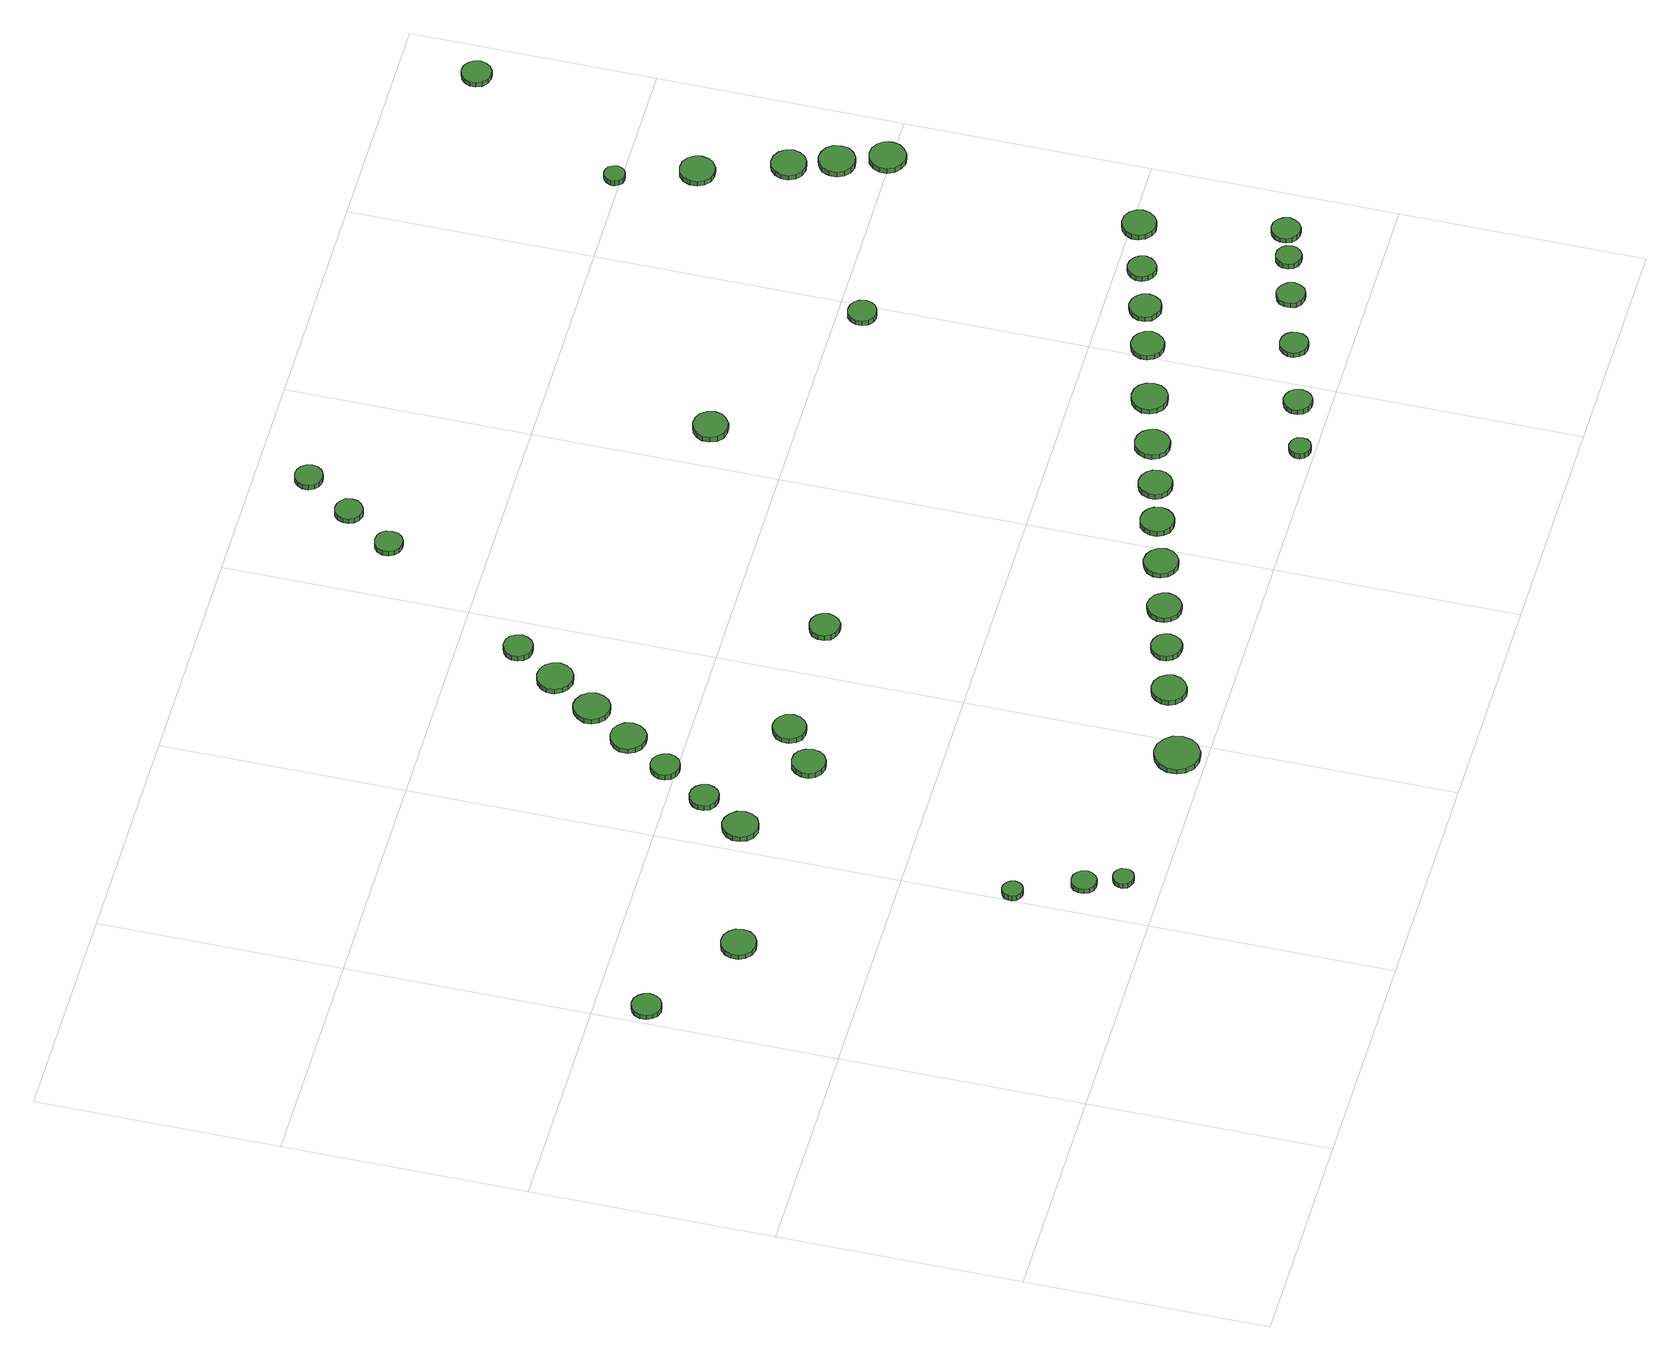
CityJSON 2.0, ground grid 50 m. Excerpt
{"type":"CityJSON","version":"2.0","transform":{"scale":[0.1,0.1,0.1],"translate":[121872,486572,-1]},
"CityObjects":{
"tree1":{"type":"SolitaryVegetationObject","attributes":{"function":"something"},"geometry":[{"type":"MultiSurface","lod":"1","boundaries":[[[0,1,2,3,4,5,6,7,8,9,10,11,12,13,14]],[[15,16,17,18,19,20,21,22,23,24,25,26,27,28,29]],[[0,29,28,1]],[[1,28,27,2]],[[2,27,26,3]],[[3,26,25,4]],[[4,25,24,5]],[[5,24,23,6]],[[6,23,22,7]],[[7,22,21,8]],[[8,21,20,9]],[[9,20,19,10]],[[10,19,18,11]],[[11,18,17,12]],[[12,17,16,13]],[[13,16,15,14]],[[14,15,29,0]]]}]},
"tree2":{"type":"SolitaryVegetationObject","attributes":{"function":"something"},"geometry":[{"type":"MultiSurface","lod":"1","boundaries":[[[30,31,32,33,34,35,36,37,38,39,40,41,42,43,44]],[[45,46,47,48,49,50,51,52,53,54,55,56,57,58,59]],[[30,59,58,31]],[[31,58,57,32]],[[32,57,56,33]],[[33,56,55,34]],[[34,55,54,35]],[[35,54,53,36]],[[36,53,52,37]],[[37,52,51,38]],[[38,51,50,39]],[[39,50,49,40]],[[40,49,48,41]],[[41,48,47,42]],[[42,47,46,43]],[[43,46,45,44]],[[44,45,59,30]]]}]},
"tree3":{"type":"SolitaryVegetationObject","attributes":{"function":"something"},"geometry":[{"type":"MultiSurface","lod":"1","boundaries":[[[60,61,62,63,64,65,66,67,68,69,70,71,72,73,74]],[[75,76,77,78,79,80,81,82,83,84,85,86,87,88,89]],[[60,89,88,61]],[[61,88,87,62]],[[62,87,86,63]],[[63,86,85,64]],[[64,85,84,65]],[[65,84,83,66]],[[66,83,82,67]],[[67,82,81,68]],[[68,81,80,69]],[[69,80,79,70]],[[70,79,78,71]],[[71,78,77,72]],[[72,77,76,73]],[[73,76,75,74]],[[74,75,89,60]]]}]},
"tree4":{"type":"SolitaryVegetationObject","attributes":{"function":"something"},"geometry":[{"type":"MultiSurface","lod":"1","boundaries":[[[90,91,92,93,94,95,96,97,98,99,100,101,102,103,104]],[[105,106,107,108,109,110,111,112,113,114,115,116,117,118,119]],[[90,119,118,91]],[[91,118,117,92]],[[92,117,116,93]],[[93,116,115,94]],[[94,115,114,95]],[[95,114,113,96]],[[96,113,112,97]],[[97,112,111,98]],[[98,111,110,99]],[[99,110,109,100]],[[100,109,108,101]],[[101,108,107,102]],[[102,107,106,103]],[[103,106,105,104]],[[104,105,119,90]]]}]},
"tree5":{"type":"SolitaryVegetationObject","attributes":{"function":"something"},"geometry":[{"type":"MultiSurface","lod":"1","boundaries":[[[120,121,122,123,124,125,126,127,128,129,130,131,132,133,134]],[[135,136,137,138,139,140,141,142,143,144,145,146,147,148,149]],[[120,149,148,121]],[[121,148,147,122]],[[122,147,146,123]],[[123,146,145,124]],[[124,145,144,125]],[[125,144,143,126]],[[126,143,142,127]],[[127,142,141,128]],[[128,141,140,129]],[[129,140,139,130]],[[130,139,138,131]],[[131,138,137,132]],[[132,137,136,133]],[[133,136,135,134]],[[134,135,149,120]]]}]},
"tree6":{"type":"SolitaryVegetationObject","attributes":{"function":"something"},"geometry":[{"type":"MultiSurface","lod":"1","boundaries":[[[150,151,152,153,154,155,156,157,158,159,160,161,162,163,164]],[[165,166,167,168,169,170,171,172,173,174,175,176,177,178,179]],[[150,179,178,151]],[[151,178,177,152]],[[152,177,176,153]],[[153,176,175,154]],[[154,175,174,155]],[[155,174,173,156]],[[156,173,172,157]],[[157,172,171,158]],[[158,171,170,159]],[[159,170,169,160]],[[160,169,168,161]],[[161,168,167,162]],[[162,167,166,163]],[[163,166,165,164]],[[164,165,179,150]]]}]},
"tree7":{"type":"SolitaryVegetationObject","attributes":{"function":"something"},"geometry":[{"type":"MultiSurface","lod":"1","boundaries":[[[180,181,182,183,184,185,186,187,188,189,190,191,192,193,194]],[[195,196,197,198,199,200,201,202,203,204,205,206,207,208,209]],[[180,209,208,181]],[[181,208,207,182]],[[182,207,206,183]],[[183,206,205,184]],[[184,205,204,185]],[[185,204,203,186]],[[186,203,202,187]],[[187,202,201,188]],[[188,201,200,189]],[[189,200,199,190]],[[190,199,198,191]],[[191,198,197,192]],[[192,197,196,193]],[[193,196,195,194]],[[194,195,209,180]]]}]},
"tree8":{"type":"SolitaryVegetationObject","attributes":{"function":"something"},"geometry":[{"type":"MultiSurface","lod":"1","boundaries":[[[210,211,212,213,214,215,216,217,218,219,220,221,222,223,224]],[[225,226,227,228,229,230,231,232,233,234,235,236,237,238,239]],[[210,239,238,211]],[[211,238,237,212]],[[212,237,236,213]],[[213,236,235,214]],[[214,235,234,215]],[[215,234,233,216]],[[216,233,232,217]],[[217,232,231,218]],[[218,231,230,219]],[[219,230,229,220]],[[220,229,228,221]],[[221,228,227,222]],[[222,227,226,223]],[[223,226,225,224]],[[224,225,239,210]]]}]},
"tree9":{"type":"SolitaryVegetationObject","attributes":{"function":"something"},"geometry":[{"type":"MultiSurface","lod":"1","boundaries":[[[240,241,242,243,244,245,246,247,248,249,250,251,252,253,254]],[[255,256,257,258,259,260,261,262,263,264,265,266,267,268,269]],[[240,269,268,241]],[[241,268,267,242]],[[242,267,266,243]],[[243,266,265,244]],[[244,265,264,245]],[[245,264,263,246]],[[246,263,262,247]],[[247,262,261,248]],[[248,261,260,249]],[[249,260,259,250]],[[250,259,258,251]],[[251,258,257,252]],[[252,257,256,253]],[[253,256,255,254]],[[254,255,269,240]]]}]},
"tree10":{"type":"SolitaryVegetationObject","attributes":{"function":"something"},"geometry":[{"type":"MultiSurface","lod":"1","boundaries":[[[270,271,272,273,274,275,276,277,278,279,280,281,282,283,284]],[[285,286,287,288,289,290,291,292,293,294,295,296,297,298,299]],[[270,299,298,271]],[[271,298,297,272]],[[272,297,296,273]],[[273,296,295,274]],[[274,295,294,275]],[[275,294,293,276]],[[276,293,292,277]],[[277,292,291,278]],[[278,291,290,279]],[[279,290,289,280]],[[280,289,288,281]],[[281,288,287,282]],[[282,287,286,283]],[[283,286,285,284]],[[284,285,299,270]]]}]},
"tree11":{"type":"SolitaryVegetationObject","attributes":{"function":"something"},"geometry":[{"type":"MultiSurface","lod":"1","boundaries":[[[300,301,302,303,304,305,306,307,308,309,310,311,312,313,314]],[[315,316,317,318,319,320,321,322,323,324,325,326,327,328,329]],[[300,329,328,301]],[[301,328,327,302]],[[302,327,326,303]],[[303,326,325,304]],[[304,325,324,305]],[[305,324,323,306]],[[306,323,322,307]],[[307,322,321,308]],[[308,321,320,309]],[[309,320,319,310]],[[310,319,318,311]],[[311,318,317,312]],[[312,317,316,313]],[[313,316,315,314]],[[314,315,329,300]]]}]},
"tree12":{"type":"SolitaryVegetationObject","attributes":{"function":"something"},"geometry":[{"type":"MultiSurface","lod":"1","boundaries":[[[330,331,332,333,334,335,336,337,338,339,340,341,342,343,344]],[[345,346,347,348,349,350,351,352,353,354,355,356,357,358,359]],[[330,359,358,331]],[[331,358,357,332]],[[332,357,356,333]],[[333,356,355,334]],[[334,355,354,335]],[[335,354,353,336]],[[336,353,352,337]],[[337,352,351,338]],[[338,351,350,339]],[[339,350,349,340]],[[340,349,348,341]],[[341,348,347,342]],[[342,347,346,343]],[[343,346,345,344]],[[344,345,359,330]]]}]},
"tree13":{"type":"SolitaryVegetationObject","attributes":{"function":"something"},"geometry":[{"type":"MultiSurface","lod":"1","boundaries":[[[360,361,362,363,364,365,366,367,368,369,370,371,372,373,374]],[[375,376,377,378,379,380,381,382,383,384,385,386,387,388,389]],[[360,389,388,361]],[[361,388,387,362]],[[362,387,386,363]],[[363,386,385,364]],[[364,385,384,365]],[[365,384,383,366]],[[366,383,382,367]],[[367,382,381,368]],[[368,381,380,369]],[[369,380,379,370]],[[370,379,378,371]],[[371,378,377,372]],[[372,377,376,373]],[[373,376,375,374]],[[374,375,389,360]]]}]},
"tree14":{"type":"SolitaryVegetationObject","attributes":{"function":"something"},"geometry":[{"type":"MultiSurface","lod":"1","boundaries":[[[390,391,392,393,394,395,396,397,398,399,400,401,402,403,404]],[[405,406,407,408,409,410,411,412,413,414,415,416,417,418,419]],[[390,419,418,391]],[[391,418,417,392]],[[392,417,416,393]],[[393,416,415,394]],[[394,415,414,395]],[[395,414,413,396]],[[396,413,412,397]],[[397,412,411,398]],[[398,411,410,399]],[[399,410,409,400]],[[400,409,408,401]],[[401,408,407,402]],[[402,407,406,403]],[[403,406,405,404]],[[404,405,419,390]]]}]},
"tree15":{"type":"SolitaryVegetationObject","attributes":{"function":"something"},"geometry":[{"type":"MultiSurface","lod":"1","boundaries":[[[420,421,422,423,424,425,426,427,428,429,430,431,432,433,434]],[[435,436,437,438,439,440,441,442,443,444,445,446,447,448,449]],[[420,449,448,421]],[[421,448,447,422]],[[422,447,446,423]],[[423,446,445,424]],[[424,445,444,425]],[[425,444,443,426]],[[426,443,442,427]],[[427,442,441,428]],[[428,441,440,429]],[[429,440,439,430]],[[430,439,438,431]],[[431,438,437,432]],[[432,437,436,433]],[[433,436,435,434]],[[434,435,449,420]]]}]},
"tree16":{"type":"SolitaryVegetationObject","attributes":{"function":"something"},"geometry":[{"type":"MultiSurface","lod":"1","boundaries":[[[450,451,452,453,454,455,456,457,458,459,460,461,462,463,464]],[[465,466,467,468,469,470,471,472,473,474,475,476,477,478,479]],[[450,479,478,451]],[[451,478,477,452]],[[452,477,476,453]],[[453,476,475,454]],[[454,475,474,455]],[[455,474,473,456]],[[456,473,472,457]],[[457,472,471,458]],[[458,471,470,459]],[[459,470,469,460]],[[460,469,468,461]],[[461,468,467,462]],[[462,467,466,463]],[[463,466,465,464]],[[464,465,479,450]]]}]},
"tree17":{"type":"SolitaryVegetationObject","attributes":{"function":"something"},"geometry":[{"type":"MultiSurface","lod":"1","boundaries":[[[480,481,482,483,484,485,486,487,488,489,490,491,492,493,494]],[[495,496,497,498,499,500,501,502,503,504,505,506,507,508,509]],[[480,509,508,481]],[[481,508,507,482]],[[482,507,506,483]],[[483,506,505,484]],[[484,505,504,485]],[[485,504,503,486]],[[486,503,502,487]],[[487,502,501,488]],[[488,501,500,489]],[[489,500,499,490]],[[490,499,498,491]],[[491,498,497,492]],[[492,497,496,493]],[[493,496,495,494]],[[494,495,509,480]]]}]},
"tree18":{"type":"SolitaryVegetationObject","attributes":{"function":"something"},"geometry":[{"type":"MultiSurface","lod":"1","boundaries":[[[510,511,512,513,514,515,516,517,518,519,520,521,522,523,524]],[[525,526,527,528,529,530,531,532,533,534,535,536,537,538,539]],[[510,539,538,511]],[[511,538,537,512]],[[512,537,536,513]],[[513,536,535,514]],[[514,535,534,515]],[[515,534,533,516]],[[516,533,532,517]],[[517,532,531,518]],[[518,531,530,519]],[[519,530,529,520]],[[520,529,528,521]],[[521,528,527,522]],[[522,527,526,523]],[[523,526,525,524]],[[524,525,539,510]]]}]},
"tree19":{"type":"SolitaryVegetationObject","attributes":{"function":"something"},"geometry":[{"type":"MultiSurface","lod":"1","boundaries":[[[540,541,542,543,544,545,546,547,548,549,550,551,552,553,554]],[[555,556,557,558,559,560,561,562,563,564,565,566,567,568,569]],[[540,569,568,541]],[[541,568,567,542]],[[542,567,566,543]],[[543,566,565,544]],[[544,565,564,545]],[[545,564,563,546]],[[546,563,562,547]],[[547,562,561,548]],[[548,561,560,549]],[[549,560,559,550]],[[550,559,558,551]],[[551,558,557,552]],[[552,557,556,553]],[[553,556,555,554]],[[554,555,569,540]]]}]},
"tree20":{"type":"SolitaryVegetationObject","attributes":{"function":"something"},"geometry":[{"type":"MultiSurface","lod":"1","boundaries":[[[570,571,572,573,574,575,576,577,578,579,580,581,582,583,584]],[[585,586,587,588,589,590,591,592,593,594,595,596,597,598,599]],[[570,599,598,571]],[[571,598,597,572]],[[572,597,596,573]],[[573,596,595,574]],[[574,595,594,575]],[[575,594,593,576]],[[576,593,592,577]],[[577,592,591,578]],[[578,591,590,579]],[[579,590,589,580]],[[580,589,588,581]],[[581,588,587,582]],[[582,587,586,583]],[[583,586,585,584]],[[584,585,599,570]]]}]},
"tree21":{"type":"SolitaryVegetationObject","attributes":{"function":"something"},"geometry":[{"type":"MultiSurface","lod":"1","boundaries":[[[600,601,602,603,604,605,606,607,608,609,610,611,612,613,614]],[[615,616,617,618,619,620,621,622,623,624,625,626,627,628,629]],[[600,629,628,601]],[[601,628,627,602]],[[602,627,626,603]],[[603,626,625,604]],[[604,625,624,605]],[[605,624,623,606]],[[606,623,622,607]],[[607,622,621,608]],[[608,621,620,609]],[[609,620,619,610]],[[610,619,618,611]],[[611,618,617,612]],[[612,617,616,613]],[[613,616,615,614]],[[614,615,629,600]]]}]},
"tree22":{"type":"SolitaryVegetationObject","attributes":{"function":"something"},"geometry":[{"type":"MultiSurface","lod":"1","boundaries":[[[630,631,632,633,634,635,636,637,638,639,640,641,642,643,644]],[[645,646,647,648,649,650,651,652,653,654,655,656,657,658,659]],[[630,659,658,631]],[[631,658,657,632]],[[632,657,656,633]],[[633,656,655,634]],[[634,655,654,635]],[[635,654,653,636]],[[636,653,652,637]],[[637,652,651,638]],[[638,651,650,639]],[[639,650,649,640]],[[640,649,648,641]],[[641,648,647,642]],[[642,647,646,643]],[[643,646,645,644]],[[644,645,659,630]]]}]},
"tree23":{"type":"SolitaryVegetationObject","attributes":{"function":"something"},"geometry":[{"type":"MultiSurface","lod":"1","boundaries":[[[660,661,662,663,664,665,666,667,668,669,670,671,672,673,674]],[[675,676,677,678,679,680,681,682,683,684,685,686,687,688,689]],[[660,689,688,661]],[[661,688,687,662]],[[662,687,686,663]],[[663,686,685,664]],[[664,685,684,665]],[[665,684,683,666]],[[666,683,682,667]],[[667,682,681,668]],[[668,681,680,669]],[[669,680,679,670]],[[670,679,678,671]],[[671,678,677,672]],[[672,677,676,673]],[[673,676,675,674]],[[674,675,689,660]]]}]},
"tree24":{"type":"SolitaryVegetationObject","attributes":{"function":"something"},"geometry":[{"type":"MultiSurface","lod":"1","boundaries":[[[690,691,692,693,694,695,696,697,698,699,700,701,702,703,704]],[[705,706,707,708,709,710,711,712,713,714,715,716,717,718,719]],[[690,719,718,691]],[[691,718,717,692]],[[692,717,716,693]],[[693,716,715,694]],[[694,715,714,695]],[[695,714,713,696]],[[696,713,712,697]],[[697,712,711,698]],[[698,711,710,699]],[[699,710,709,700]],[[700,709,708,701]],[[701,708,707,702]],[[702,707,706,703]],[[703,706,705,704]],[[704,705,719,690]]]}]},
"tree25":{"type":"SolitaryVegetationObject","attributes":{"function":"something"},"geometry":[{"type":"MultiSurface","lod":"1","boundaries":[[[720,721,722,723,724,725,726,727,728,729,730,731,732,733,734]],[[735,736,737,738,739,740,741,742,743,744,745,746,747,748,749]],[[720,749,748,721]],[[721,748,747,722]],[[722,747,746,723]],[[723,746,745,724]],[[724,745,744,725]],[[725,744,743,726]],[[726,743,742,727]],[[727,742,741,728]],[[728,741,740,729]],[[729,740,739,730]],[[730,739,738,731]],[[731,738,737,732]],[[732,737,736,733]],[[733,736,735,734]],[[734,735,749,720]]]}]},
"tree26":{"type":"SolitaryVegetationObject","attributes":{"function":"something"},"geometry":[{"type":"MultiSurface","lod":"1","boundaries":[[[750,751,752,753,754,755,756,757,758,759,760,761,762,763,764]],[[765,766,767,768,769,770,771,772,773,774,775,776,777,778,779]],[[750,779,778,751]],[[751,778,777,752]],[[752,777,776,753]],[[753,776,775,754]],[[754,775,774,755]],[[755,774,773,756]],[[756,773,772,757]],[[757,772,771,758]],[[758,771,770,759]],[[759,770,769,760]],[[760,769,768,761]],[[761,768,767,762]],[[762,767,766,763]],[[763,766,765,764]],[[764,765,779,750]]]}]},
"tree27":{"type":"SolitaryVegetationObject","attributes":{"function":"something"},"geometry":[{"type":"MultiSurface","lod":"1","boundaries":[[[780,781,782,783,784,785,786,787,788,789,790,791,792,793,794]],[[795,796,797,798,799,800,801,802,803,804,805,806,807,808,809]],[[780,809,808,781]],[[781,808,807,782]],[[782,807,806,783]],[[783,806,805,784]],[[784,805,804,785]],[[785,804,803,786]],[[786,803,802,787]],[[787,802,801,788]],[[788,801,800,789]],[[789,800,799,790]],[[790,799,798,791]],[[791,798,797,792]],[[792,797,796,793]],[[793,796,795,794]],[[794,795,809,780]]]}]},
"tree28":{"type":"SolitaryVegetationObject","attributes":{"function":"something"},"geometry":[{"type":"MultiSurface","lod":"1","boundaries":[[[810,811,812,813,814,815,816,817,818,819,820,821,822,823,824]],[[825,826,827,828,829,830,831,832,833,834,835,836,837,838,839]],[[810,839,838,811]],[[811,838,837,812]],[[812,837,836,813]],[[813,836,835,814]],[[814,835,834,815]],[[815,834,833,816]],[[816,833,832,817]],[[817,832,831,818]],[[818,831,830,819]],[[819,830,829,820]],[[820,829,828,821]],[[821,828,827,822]],[[822,827,826,823]],[[823,826,825,824]],[[824,825,839,810]]]}]},
"tree29":{"type":"SolitaryVegetationObject","attributes":{"function":"something"},"geometry":[{"type":"MultiSurface","lod":"1","boundaries":[[[840,841,842,843,844,845,846,847,848,849,850,851,852,853,854]],[[855,856,857,858,859,860,861,862,863,864,865,866,867,868,869]],[[840,869,868,841]],[[841,868,867,842]],[[842,867,866,843]],[[843,866,865,844]],[[844,865,864,845]],[[845,864,863,846]],[[846,863,862,847]],[[847,862,861,848]],[[848,861,860,849]],[[849,860,859,850]],[[850,859,858,851]],[[851,858,857,852]],[[852,857,856,853]],[[853,856,855,854]],[[854,855,869,840]]]}]},
"tree30":{"type":"SolitaryVegetationObject","attributes":{"function":"something"},"geometry":[{"type":"MultiSurface","lod":"1","boundaries":[[[870,871,872,873,874,875,876,877,878,879,880,881,882,883,884]],[[885,886,887,888,889,890,891,892,893,894,895,896,897,898,899]],[[870,899,898,871]],[[871,898,897,872]],[[872,897,896,873]],[[873,896,895,874]],[[874,895,894,875]],[[875,894,893,876]],[[876,893,892,877]],[[877,892,891,878]],[[878,891,890,879]],[[879,890,889,880]],[[880,889,888,881]],[[881,888,887,882]],[[882,887,886,883]],[[883,886,885,884]],[[884,885,899,870]]]}]},
"tree31":{"type":"SolitaryVegetationObject","attributes":{"function":"something"},"geometry":[{"type":"MultiSurface","lod":"1","boundaries":[[[900,901,902,903,904,905,906,907,908,909,910,911,912,913,914]],[[915,916,917,918,919,920,921,922,923,924,925,926,927,928,929]],[[900,929,928,901]],[[901,928,927,902]],[[902,927,926,903]],[[903,926,925,904]],[[904,925,924,905]],[[905,924,923,906]],[[906,923,922,907]],[[907,922,921,908]],[[908,921,920,909]],[[909,920,919,910]],[[910,919,918,911]],[[911,918,917,912]],[[912,917,916,913]],[[913,916,915,914]],[[914,915,929,900]]]}]},
"tree32":{"type":"SolitaryVegetationObject","attributes":{"function":"something"},"geometry":[{"type":"MultiSurface","lod":"1","boundaries":[[[930,931,932,933,934,935,936,937,938,939,940,941,942,943,944]],[[945,946,947,948,949,950,951,952,953,954,955,956,957,958,959]],[[930,959,958,931]],[[931,958,957,932]],[[932,957,956,933]],[[933,956,955,934]],[[934,955,954,935]],[[935,954,953,936]],[[936,953,952,937]],[[937,952,951,938]],[[938,951,950,939]],[[939,950,949,940]],[[940,949,948,941]],[[941,948,947,942]],[[942,947,946,943]],[[943,946,945,944]],[[944,945,959,930]]]}]},
"tree33":{"type":"SolitaryVegetationObject","attributes":{"function":"something"},"geometry":[{"type":"MultiSurface","lod":"1","boundaries":[[[960,961,962,963,964,965,966,967,968,969,970,971,972,973,974]],[[975,976,977,978,979,980,981,982,983,984,985,986,987,988,989]],[[960,989,988,961]],[[961,988,987,962]],[[962,987,986,963]],[[963,986,985,964]],[[964,985,984,965]],[[965,984,983,966]],[[966,983,982,967]],[[967,982,981,968]],[[968,981,980,969]],[[969,980,979,970]],[[970,979,978,971]],[[971,978,977,972]],[[972,977,976,973]],[[973,976,975,974]],[[974,975,989,960]]]}]},
"tree34":{"type":"SolitaryVegetationObject","attributes":{"function":"something"},"geometry":[{"type":"MultiSurface","lod":"1","boundaries":[[[990,991,992,993,994,995,996,997,998,999,1000,1001,1002,1003,1004]],[[1005,1006,1007,1008,1009,1010,1011,1012,1013,1014,1015,1016,1017,1018,1019]],[[990,1019,1018,991]],[[991,1018,1017,992]],[[992,1017,1016,993]],[[993,1016,1015,994]],[[994,1015,1014,995]],[[995,1014,1013,996]],[[996,1013,1012,997]],[[997,1012,1011,998]],[[998,1011,1010,999]],[[999,1010,1009,1000]],[[1000,1009,1008,1001]],[[1001,1008,1007,1002]],[[1002,1007,1006,1003]],[[1003,1006,1005,1004]],[[1004,1005,1019,990]]]}]},
"tree35":{"type":"SolitaryVegetationObject","attributes":{"function":"something"},"geometry":[{"type":"MultiSurface","lod":"1","boundaries":[[[1020,1021,1022,1023,1024,1025,1026,1027,1028,1029,1030,1031,1032,1033,1034]],[[1035,1036,1037,1038,1039,1040,1041,1042,1043,1044,1045,1046,1047,1048,1049]],[[1020,1049,1048,1021]],[[1021,1048,1047,1022]],[[1022,1047,1046,1023]],[[1023,1046,1045,1024]],[[1024,1045,1044,1025]],[[1025,1044,1043,1026]],[[1026,1043,1042,1027]],[[1027,1042,1041,1028]],[[1028,1041,1040,1029]],[[1029,1040,1039,1030]],[[1030,1039,1038,1031]],[[1031,1038,1037,1032]],[[1032,1037,1036,1033]],[[1033,1036,1035,1034]],[[1034,1035,1049,1020]]]}]},
"tree36":{"type":"SolitaryVegetationObject","attributes":{"function":"something"},"geometry":[{"type":"MultiSurface","lod":"1","boundaries":[[[1050,1051,1052,1053,1054,1055,1056,1057,1058,1059,1060,1061,1062,1063,1064]],[[1065,1066,1067,1068,1069,1070,1071,1072,1073,1074,1075,1076,1077,1078,1079]],[[1050,1079,1078,1051]],[[1051,1078,1077,1052]],[[1052,1077,1076,1053]],[[1053,1076,1075,1054]],[[1054,1075,1074,1055]],[[1055,1074,1073,1056]],[[1056,1073,1072,1057]],[[1057,1072,1071,1058]],[[1058,1071,1070,1059]],[[1059,1070,1069,1060]],[[1060,1069,1068,1061]],[[1061,1068,1067,1062]],[[1062,1067,1066,1063]],[[1063,1066,1065,1064]],[[1064,1065,1079,1050]]]}]},
"tree37":{"type":"SolitaryVegetationObject","attributes":{"function":"something"},"geometry":[{"type":"MultiSurface","lod":"1","boundaries":[[[1080,1081,1082,1083,1084,1085,1086,1087,1088,1089,1090,1091,1092,1093,1094]],[[1095,1096,1097,1098,1099,1100,1101,1102,1103,1104,1105,1106,1107,1108,1109]],[[1080,1109,1108,1081]],[[1081,1108,1107,1082]],[[1082,1107,1106,1083]],[[1083,1106,1105,1084]],[[1084,1105,1104,1085]],[[1085,1104,1103,1086]],[[1086,1103,1102,1087]],[[1087,1102,1101,1088]],[[1088,1101,1100,1089]],[[1089,1100,1099,1090]],[[1090,1099,1098,1091]],[[1091,1098,1097,1092]],[[1092,1097,1096,1093]],[[1093,1096,1095,1094]],[[1094,1095,1109,1080]]]}]},
"tree38":{"type":"SolitaryVegetationObject","attributes":{"function":"something"},"geometry":[{"type":"MultiSurface","lod":"1","boundaries":[[[1110,1111,1112,1113,1114,1115,1116,1117,1118,1119,1120,1121,1122,1123,1124]],[[1125,1126,1127,1128,1129,1130,1131,1132,1133,1134,1135,1136,1137,1138,1139]],[[1110,1139,1138,1111]],[[1111,1138,1137,1112]],[[1112,1137,1136,1113]],[[1113,1136,1135,1114]],[[1114,1135,1134,1115]],[[1115,1134,1133,1116]],[[1116,1133,1132,1117]],[[1117,1132,1131,1118]],[[1118,1131,1130,1119]],[[1119,1130,1129,1120]],[[1120,1129,1128,1121]],[[1121,1128,1127,1122]],[[1122,1127,1126,1123]],[[1123,1126,1125,1124]],[[1124,1125,1139,1110]]]}]},
"tree39":{"type":"SolitaryVegetationObject","attributes":{"function":"something"},"geometry":[{"type":"MultiSurface","lod":"1","boundaries":[[[1140,1141,1142,1143,1144,1145,1146,1147,1148,1149,1150,1151,1152,1153,1154]],[[1155,1156,1157,1158,1159,1160,1161,1162,1163,1164,1165,1166,1167,1168,1169]],[[1140,1169,1168,1141]],[[1141,1168,1167,1142]],[[1142,1167,1166,1143]],[[1143,1166,1165,1144]],[[1144,1165,1164,1145]],[[1145,1164,1163,1146]],[[1146,1163,1162,1147]],[[1147,1162,1161,1148]],[[1148,1161,1160,1149]],[[1149,1160,1159,1150]],[[1150,1159,1158,1151]],[[1151,1158,1157,1152]],[[1152,1157,1156,1153]],[[1153,1156,1155,1154]],[[1154,1155,1169,1140]]]}]},
"tree40":{"type":"SolitaryVegetationObject","attributes":{"function":"something"},"geometry":[{"type":"MultiSurface","lod":"1","boundaries":[[[1170,1171,1172,1173,1174,1175,1176,1177,1178,1179,1180,1181,1182,1183,1184]],[[1185,1186,1187,1188,1189,1190,1191,1192,1193,1194,1195,1196,1197,1198,1199]],[[1170,1199,1198,1171]],[[1171,1198,1197,1172]],[[1172,1197,1196,1173]],[[1173,1196,1195,1174]],[[1174,1195,1194,1175]],[[1175,1194,1193,1176]],[[1176,1193,1192,1177]],[[1177,1192,1191,1178]],[[1178,1191,1190,1179]],[[1179,1190,1189,1180]],[[1180,1189,1188,1181]],[[1181,1188,1187,1182]],[[1182,1187,1186,1183]],[[1183,1186,1185,1184]],[[1184,1185,1199,1170]]]}]},
"tree41":{"type":"SolitaryVegetationObject","attributes":{"function":"something"},"geometry":[{"type":"MultiSurface","lod":"1","boundaries":[[[1200,1201,1202,1203,1204,1205,1206,1207,1208,1209,1210,1211,1212,1213,1214]],[[1215,1216,1217,1218,1219,1220,1221,1222,1223,1224,1225,1226,1227,1228,1229]],[[1200,1229,1228,1201]],[[1201,1228,1227,1202]],[[1202,1227,1226,1203]],[[1203,1226,1225,1204]],[[1204,1225,1224,1205]],[[1205,1224,1223,1206]],[[1206,1223,1222,1207]],[[1207,1222,1221,1208]],[[1208,1221,1220,1209]],[[1209,1220,1219,1210]],[[1210,1219,1218,1211]],[[1211,1218,1217,1212]],[[1212,1217,1216,1213]],[[1213,1216,1215,1214]],[[1214,1215,1229,1200]]]}]},
"tree42":{"type":"SolitaryVegetationObject","attributes":{"function":"something"},"geometry":[{"type":"MultiSurface","lod":"1","boundaries":[[[1230,1231,1232,1233,1234,1235,1236,1237,1238,1239,1240,1241,1242,1243,1244]],[[1245,1246,1247,1248,1249,1250,1251,1252,1253,1254,1255,1256,1257,1258,1259]],[[1230,1259,1258,1231]],[[1231,1258,1257,1232]],[[1232,1257,1256,1233]],[[1233,1256,1255,1234]],[[1234,1255,1254,1235]],[[1235,1254,1253,1236]],[[1236,1253,1252,1237]],[[1237,1252,1251,1238]],[[1238,1251,1250,1239]],[[1239,1250,1249,1240]],[[1240,1249,1248,1241]],[[1241,1248,1247,1242]],[[1242,1247,1246,1243]],[[1243,1246,1245,1244]],[[1244,1245,1259,1230]]]}]},
"tree43":{"type":"SolitaryVegetationObject","attributes":{"function":"something"},"geometry":[{"type":"MultiSurface","lod":"1","boundaries":[[[1260,1261,1262,1263,1264,1265,1266,1267,1268,1269,1270,1271,1272,1273,1274]],[[1275,1276,1277,1278,1279,1280,1281,1282,1283,1284,1285,1286,1287,1288,1289]],[[1260,1289,1288,1261]],[[1261,1288,1287,1262]],[[1262,1287,1286,1263]],[[1263,1286,1285,1264]],[[1264,1285,1284,1265]],[[1265,1284,1283,1266]],[[1266,1283,1282,1267]],[[1267,1282,1281,1268]],[[1268,1281,1280,1269]],[[1269,1280,1279,1270]],[[1270,1279,1278,1271]],[[1271,1278,1277,1272]],[[1272,1277,1276,1273]],[[1273,1276,1275,1274]],[[1274,1275,1289,1260]]]}]},
"tree44":{"type":"SolitaryVegetationObject","attributes":{"function":"something"},"geometry":[{"type":"MultiSurface","lod":"1","boundaries":[[[1290,1291,1292,1293,1294,1295,1296,1297,1298,1299,1300,1301,1302,1303,1304]],[[1305,1306,1307,1308,1309,1310,1311,1312,1313,1314,1315,1316,1317,1318,1319]],[[1290,1319,1318,1291]],[[1291,1318,1317,1292]],[[1292,1317,1316,1293]],[[1293,1316,1315,1294]],[[1294,1315,1314,1295]],[[1295,1314,1313,1296]],[[1296,1313,1312,1297]],[[1297,1312,1311,1298]],[[1298,1311,1310,1299]],[[1299,1310,1309,1300]],[[1300,1309,1308,1301]],[[1301,1308,1307,1302]],[[1302,1307,1306,1303]],[[1303,1306,1305,1304]],[[1304,1305,1319,1290]]]}]},
"tree45":{"type":"SolitaryVegetationObject","attributes":{"function":"something"},"geometry":[{"type":"MultiSurface","lod":"1","boundaries":[[[1320,1321,1322,1323,1324,1325,1326,1327,1328,1329,1330,1331,1332,1333,1334]],[[1335,1336,1337,1338,1339,1340,1341,1342,1343,1344,1345,1346,1347,1348,1349]],[[1320,1349,1348,1321]],[[1321,1348,1347,1322]],[[1322,1347,1346,1323]],[[1323,1346,1345,1324]],[[1324,1345,1344,1325]],[[1325,1344,1343,1326]],[[1326,1343,1342,1327]],[[1327,1342,1341,1328]],[[1328,1341,1340,1329]],[[1329,1340,1339,1330]],[[1330,1339,1338,1331]],[[1331,1338,1337,1332]],[[1332,1337,1336,1333]],[[1333,1336,1335,1334]],[[1334,1335,1349,1320]]]}]}
},
"vertices":[
[70,898,19],[67,910,19],[60,920,19],[49,927,19],[36,928,19],[24,924,19],[15,916,19],[10,904,19],[10,891,19],[15,880,19],[24,871,19],[36,867,19],[49,869,19],[60,875,19],[67,885,19],[67,885,8],[60,875,8],[49,869,8],[36,867,8],[24,871,8],[15,880,8],[10,891,8],[10,904,8],[15,916,8],[24,924,8],[36,928,8],[49,927,8],[60,920,8],[67,910,8],[70,898,8],
[278,763,26],[275,777,26],[266,789,26],[253,797,26],[238,798,26],[224,793,26],[213,784,26],[207,770,26],[207,755,26],[213,742,26],[224,732,26],[238,727,26],[253,729,26],[266,736,26],[275,748,26],[275,748,14],[266,736,14],[253,729,14],[238,727,14],[224,732,14],[213,742,14],[207,755,14],[207,770,14],[213,784,14],[224,793,14],[238,798,14],[253,797,14],[266,789,14],[275,777,14],[278,763,14],
[530,277,32],[528,285,32],[523,293,32],[516,297,32],[507,298,32],[499,295,32],[492,289,32],[489,281,32],[489,273,32],[492,265,32],[499,259,32],[507,256,32],[516,257,32],[523,261,32],[528,268,32],[528,268,19],[523,261,19],[516,257,19],[507,256,19],[499,259,19],[492,265,19],[489,273,19],[489,281,19],[492,289,19],[499,295,19],[507,298,19],[516,297,19],[523,293,19],[528,285,19],[530,277,19],
[595,147,29],[592,158,29],[586,167,29],[577,172,29],[566,173,29],[556,170,29],[548,163,29],[544,153,29],[544,142,29],[548,132,29],[556,125,29],[566,122,29],[577,123,29],[586,128,29],[592,137,29],[592,137,17],[586,128,17],[577,123,17],[566,122,17],[556,125,17],[548,132,17],[544,142,17],[544,153,17],[548,163,17],[556,170,17],[566,173,17],[577,172,17],[586,167,17],[592,158,17],[595,147,17],
[618,75,30],[617,84,30],[611,91,30],[604,95,30],[595,96,30],[587,93,30],[580,87,30],[576,79,30],[576,71,30],[580,62,30],[587,57,30],[595,54,30],[604,55,30],[611,59,30],[617,66,30],[617,66,18],[611,59,18],[604,55,18],[595,54,18],[587,57,18],[580,62,18],[576,71,18],[576,79,18],[580,87,18],[587,93,18],[595,96,18],[604,95,18],[611,91,18],[617,84,18],[618,75,18],
[587,837,29],[584,852,29],[575,864,29],[562,872,29],[547,874,29],[533,869,29],[522,859,29],[516,845,29],[516,830,29],[522,816,29],[533,806,29],[547,801,29],[562,803,29],[575,810,29],[584,823,29],[584,823,17],[575,810,17],[562,803,17],[547,801,17],[533,806,17],[522,816,17],[516,830,17],[516,845,17],[522,859,17],[533,869,17],[547,874,17],[562,872,17],[575,864,17],[584,852,17],[587,837,17],
[642,926,27],[639,938,27],[632,948,27],[622,954,27],[609,956,27],[598,952,27],[588,943,27],[583,932,27],[583,920,27],[588,909,27],[598,900,27],[609,897,27],[622,898,27],[632,904,27],[639,914,27],[639,914,14],[632,904,14],[622,898,14],[609,897,14],[598,900,14],[588,909,14],[583,920,14],[583,932,14],[588,943,14],[598,952,14],[609,956,14],[622,954,14],[632,948,14],[639,938,14],[642,926,14],
[1001,57,23],[997,76,23],[986,91,23],[969,101,23],[950,103,23],[932,97,23],[918,84,23],[910,67,23],[910,47,23],[918,30,23],[932,17,23],[950,11,23],[969,13,23],[986,23,23],[997,38,23],[997,38,11],[986,23,11],[969,13,11],[950,11,11],[932,17,11],[918,30,11],[910,47,11],[910,67,11],[918,84,11],[932,97,11],[950,103,11],[969,101,11],[986,91,11],[997,76,11],[1001,57,11],
[782,749,31],[779,763,31],[771,775,31],[759,782,31],[745,783,31],[731,779,31],[721,769,31],[715,756,31],[715,742,31],[721,729,31],[731,720,31],[745,715,31],[759,717,31],[771,724,31],[779,735,31],[779,735,18],[771,724,18],[759,717,18],[745,715,18],[731,720,18],[721,729,18],[715,742,18],[715,756,18],[721,769,18],[731,779,18],[745,783,18],[759,782,18],[771,775,18],[779,763,18],[782,749,18],
[707,1021,24],[704,1033,24],[697,1043,24],[686,1050,24],[674,1051,24],[662,1047,24],[653,1039,24],[648,1027,24],[648,1015,24],[653,1004,24],[662,996,24],[674,992,24],[686,993,24],[697,999,24],[704,1009,24],[704,1009,11],[697,999,11],[686,993,11],[674,992,11],[662,996,11],[653,1004,11],[648,1015,11],[648,1027,11],[653,1039,11],[662,1047,11],[674,1051,11],[686,1050,11],[697,1043,11],[704,1033,11],[707,1021,11],
[773,1111,22],[770,1126,22],[761,1138,22],[748,1146,22],[733,1147,22],[719,1142,22],[708,1132,22],[701,1119,22],[701,1103,22],[708,1090,22],[719,1080,22],[733,1075,22],[748,1076,22],[761,1084,22],[770,1096,22],[770,1096,10],[761,1084,10],[748,1076,10],[733,1075,10],[719,1080,10],[708,1090,10],[701,1103,10],[701,1119,10],[708,1132,10],[719,1142,10],[733,1147,10],[748,1146,10],[761,1138,10],[770,1126,10],[773,1111,10],
[864,809,31],[861,823,31],[853,834,31],[841,841,31],[827,843,31],[813,838,31],[803,829,31],[797,816,31],[797,802,31],[803,789,31],[813,779,31],[827,775,31],[841,777,31],[853,784,31],[861,795,31],[861,795,19],[853,784,19],[841,777,19],[827,775,19],[813,779,19],[803,789,19],[797,802,19],[797,816,19],[803,829,19],[813,838,19],[827,843,19],[841,841,19],[853,834,19],[861,823,19],[864,809,19],
[836,1201,20],[833,1216,20],[824,1228,20],[811,1236,20],[796,1238,20],[781,1233,20],[770,1222,20],[763,1208,20],[763,1193,20],[770,1179,20],[781,1169,20],[796,1164,20],[811,1166,20],[824,1173,20],[833,1186,20],[833,1186,8],[824,1173,8],[811,1166,8],[796,1164,8],[781,1169,8],[770,1179,8],[763,1193,8],[763,1208,8],[770,1222,8],[781,1233,8],[796,1238,8],[811,1236,8],[824,1228,8],[833,1216,8],[836,1201,8],
[1163,117,18],[1160,131,18],[1151,143,18],[1138,151,18],[1124,152,18],[1110,148,18],[1099,138,18],[1093,124,18],[1093,110,18],[1099,96,18],[1110,86,18],[1124,82,18],[1138,83,18],[1151,91,18],[1160,103,18],[1160,103,5],[1151,91,5],[1138,83,5],[1124,82,5],[1110,86,5],[1099,96,5],[1093,110,5],[1093,124,5],[1099,138,5],[1110,148,5],[1124,152,5],[1138,151,5],[1151,143,5],[1160,131,5],[1163,117,5],
[898,1290,20],[895,1305,20],[886,1318,20],[873,1325,20],[858,1327,20],[843,1322,20],[832,1312,20],[825,1298,20],[825,1283,20],[832,1269,20],[843,1259,20],[858,1254,20],[873,1256,20],[886,1263,20],[895,1276,20],[895,1276,8],[886,1263,8],[873,1256,8],[858,1254,8],[843,1259,8],[832,1269,8],[825,1283,8],[825,1298,8],[832,1312,8],[843,1322,8],[858,1327,8],[873,1325,8],[886,1318,8],[895,1305,8],[898,1290,8],
[1271,151,17],[1268,163,17],[1261,174,17],[1250,180,17],[1237,182,17],[1224,178,17],[1215,169,17],[1209,157,17],[1209,144,17],[1215,132,17],[1224,124,17],[1237,120,17],[1250,121,17],[1261,128,17],[1268,138,17],[1268,138,5],[1261,128,5],[1250,121,5],[1237,120,5],[1224,124,5],[1215,132,5],[1209,144,5],[1209,157,5],[1215,169,5],[1224,178,5],[1237,182,5],[1250,180,5],[1261,174,5],[1268,163,5],[1271,151,5],
[954,1381,20],[951,1393,20],[944,1404,20],[933,1410,20],[921,1411,20],[909,1407,20],[900,1399,20],[895,1388,20],[895,1375,20],[900,1364,20],[909,1355,20],[921,1352,20],[933,1353,20],[944,1359,20],[951,1369,20],[951,1369,7],[944,1359,7],[933,1353,7],[921,1352,7],[909,1355,7],[900,1364,7],[895,1375,7],[895,1388,7],[900,1399,7],[909,1407,7],[921,1411,7],[933,1410,7],[944,1404,7],[951,1393,7],[954,1381,7],
[1152,811,26],[1149,824,26],[1142,834,26],[1131,841,26],[1118,842,26],[1106,838,26],[1096,830,26],[1091,818,26],[1091,805,26],[1096,793,26],[1106,785,26],[1118,781,26],[1131,782,26],[1142,788,26],[1149,799,26],[1149,799,13],[1142,788,13],[1131,782,13],[1118,781,13],[1106,785,13],[1096,793,13],[1091,805,13],[1091,818,13],[1096,830,13],[1106,838,13],[1118,842,13],[1131,841,13],[1142,834,13],[1149,824,13],[1152,811,13],
[1378,181,17],[1375,195,17],[1366,207,17],[1354,214,17],[1339,216,17],[1326,211,17],[1315,202,17],[1309,188,17],[1309,174,17],[1315,161,17],[1326,151,17],[1339,147,17],[1354,148,17],[1366,156,17],[1375,167,17],[1375,167,5],[1366,156,5],[1354,148,5],[1339,147,5],[1326,151,5],[1315,161,5],[1309,174,5],[1309,188,5],[1315,202,5],[1326,211,5],[1339,216,5],[1354,214,5],[1366,207,5],[1375,195,5],[1378,181,5],
[1494,217,17],[1491,231,17],[1482,243,17],[1470,250,17],[1455,252,17],[1442,247,17],[1431,238,17],[1425,224,17],[1425,210,17],[1431,197,17],[1442,187,17],[1455,183,17],[1470,184,17],[1482,191,17],[1491,203,17],[1491,203,5],[1482,191,5],[1470,184,5],[1455,183,5],[1442,187,5],[1431,197,5],[1425,210,5],[1425,224,5],[1431,238,5],[1442,247,5],[1455,252,5],[1470,250,5],[1482,243,5],[1491,231,5],[1494,217,5],
[1600,252,18],[1597,266,18],[1589,277,18],[1577,284,18],[1563,286,18],[1549,282,18],[1539,272,18],[1533,259,18],[1533,245,18],[1539,232,18],[1549,223,18],[1563,218,18],[1577,220,18],[1589,227,18],[1597,238,18],[1597,238,5],[1589,227,5],[1577,220,5],[1563,218,5],[1549,223,5],[1539,232,5],[1533,245,5],[1533,259,5],[1539,272,5],[1549,282,5],[1563,286,5],[1577,284,5],[1589,277,5],[1597,266,5],[1600,252,5],
[1166,1697,19],[1164,1709,19],[1157,1718,19],[1147,1724,19],[1135,1725,19],[1124,1722,19],[1115,1714,19],[1110,1703,19],[1110,1691,19],[1115,1680,19],[1124,1672,19],[1135,1669,19],[1147,1670,19],[1157,1676,19],[1164,1685,19],[1164,1685,7],[1157,1676,7],[1147,1670,7],[1135,1669,7],[1124,1672,7],[1115,1680,7],[1110,1691,7],[1110,1703,7],[1115,1714,7],[1124,1722,7],[1135,1725,7],[1147,1724,7],[1157,1718,7],[1164,1709,7],[1166,1697,7],
[1232,1794,19],[1230,1806,19],[1223,1815,19],[1213,1821,19],[1201,1822,19],[1190,1819,19],[1181,1811,19],[1176,1800,19],[1176,1789,19],[1181,1778,19],[1190,1770,19],[1201,1766,19],[1213,1768,19],[1223,1774,19],[1230,1783,19],[1230,1783,7],[1223,1774,7],[1213,1768,7],[1201,1766,7],[1190,1770,7],[1181,1778,7],[1176,1789,7],[1176,1800,7],[1181,1811,7],[1190,1819,7],[1201,1822,7],[1213,1821,7],[1223,1815,7],[1230,1806,7],[1232,1794,7],
[1697,280,18],[1694,294,18],[1686,305,18],[1674,312,18],[1660,314,18],[1646,310,18],[1636,300,18],[1630,287,18],[1630,273,18],[1636,261,18],[1646,251,18],[1660,247,18],[1674,248,18],[1686,255,18],[1694,267,18],[1694,267,5],[1686,255,5],[1674,248,5],[1660,247,5],[1646,251,5],[1636,261,5],[1630,273,5],[1630,287,5],[1636,300,5],[1646,310,5],[1660,314,5],[1674,312,5],[1686,305,5],[1694,294,5],[1697,280,5],
[1851,30,18],[1850,39,18],[1844,47,18],[1836,51,18],[1827,52,18],[1818,49,18],[1811,43,18],[1807,35,18],[1807,25,18],[1811,17,18],[1818,11,18],[1827,8,18],[1836,9,18],[1844,13,18],[1850,21,18],[1850,21,5],[1844,13,5],[1836,9,5],[1827,8,5],[1818,11,5],[1811,17,5],[1807,25,5],[1807,35,5],[1811,43,5],[1818,49,5],[1827,52,5],[1836,51,5],[1844,47,5],[1850,39,5],[1851,30,5],
[1303,1893,19],[1300,1905,19],[1293,1914,19],[1283,1920,19],[1271,1921,19],[1260,1918,19],[1251,1910,19],[1246,1899,19],[1246,1887,19],[1251,1876,19],[1260,1868,19],[1271,1865,19],[1283,1866,19],[1293,1872,19],[1300,1881,19],[1300,1881,7],[1293,1872,7],[1283,1866,7],[1271,1865,7],[1260,1868,7],[1251,1876,7],[1246,1887,7],[1246,1899,7],[1251,1910,7],[1260,1918,7],[1271,1921,7],[1283,1920,7],[1293,1914,7],[1300,1905,7],[1303,1893,7],
[1804,313,17],[1801,327,17],[1793,339,17],[1780,347,17],[1765,348,17],[1751,344,17],[1740,334,17],[1734,320,17],[1734,306,17],[1740,292,17],[1751,282,17],[1765,278,17],[1780,279,17],[1793,287,17],[1801,299,17],[1801,299,5],[1793,287,5],[1780,279,5],[1765,278,5],[1751,282,5],[1740,292,5],[1734,306,5],[1734,320,5],[1740,334,5],[1751,344,5],[1765,348,5],[1780,347,5],[1793,339,5],[1801,327,5],[1804,313,5],
[1634,1163,22],[1631,1178,22],[1622,1190,22],[1609,1197,22],[1594,1198,22],[1580,1194,22],[1569,1184,22],[1563,1171,22],[1563,1156,22],[1569,1142,22],[1580,1132,22],[1594,1128,22],[1609,1129,22],[1622,1137,22],[1631,1149,22],[1631,1149,9],[1622,1137,9],[1609,1129,9],[1594,1128,9],[1580,1132,9],[1569,1142,9],[1563,1156,9],[1563,1171,9],[1569,1184,9],[1580,1194,9],[1594,1198,9],[1609,1197,9],[1622,1190,9],[1631,1178,9],[1634,1163,9],
[1979,65,18],[1976,77,18],[1969,86,18],[1959,92,18],[1947,94,18],[1935,90,18],[1926,82,18],[1921,71,18],[1921,59,18],[1926,48,18],[1935,40,18],[1947,36,18],[1959,37,18],[1969,43,18],[1976,53,18],[1976,53,6],[1969,43,6],[1959,37,6],[1947,36,6],[1935,40,6],[1926,48,6],[1921,59,6],[1921,71,6],[1926,82,6],[1935,90,6],[1947,94,6],[1959,92,6],[1969,86,6],[1976,77,6],[1979,65,6],
[1925,349,17],[1922,364,17],[1913,376,17],[1900,384,17],[1884,385,17],[1870,381,17],[1859,371,17],[1852,357,17],[1852,341,17],[1859,327,17],[1870,317,17],[1884,312,17],[1900,314,17],[1913,322,17],[1922,334,17],[1922,334,5],[1913,322,5],[1900,314,5],[1884,312,5],[1870,317,5],[1859,327,5],[1852,341,5],[1852,357,5],[1859,371,5],[1870,381,5],[1884,385,5],[1900,384,5],[1913,376,5],[1922,364,5],[1925,349,5],
[2128,111,17],[2126,122,17],[2119,132,17],[2108,138,17],[2096,139,17],[2085,136,17],[2076,128,17],[2071,117,17],[2071,105,17],[2076,94,17],[2085,85,17],[2096,82,17],[2108,83,17],[2119,89,17],[2126,99,17],[2126,99,5],[2119,89,5],[2108,83,5],[2096,82,5],[2085,85,5],[2076,94,5],[2071,105,5],[2071,117,5],[2076,128,5],[2085,136,5],[2096,139,5],[2108,138,5],[2119,132,5],[2126,122,5],[2128,111,5],
[2060,388,17],[2057,402,17],[2049,413,17],[2037,420,17],[2023,421,17],[2009,417,17],[1999,408,17],[1993,395,17],[1993,381,17],[1999,368,17],[2009,359,17],[2023,355,17],[2037,356,17],[2049,363,17],[2057,374,17],[2057,374,6],[2049,363,6],[2037,356,6],[2023,355,6],[2009,359,6],[1999,368,6],[1993,381,6],[1993,395,6],[1999,408,6],[2009,417,6],[2023,421,6],[2037,420,6],[2049,413,6],[2057,402,6],[2060,388,6],
[2156,417,19],[2153,431,19],[2145,441,19],[2134,448,19],[2120,450,19],[2108,445,19],[2098,436,19],[2092,424,19],[2092,411,19],[2098,398,19],[2108,390,19],[2120,385,19],[2134,387,19],[2145,393,19],[2153,404,19],[2153,404,7],[2145,393,7],[2134,387,7],[2120,385,7],[2108,390,7],[2098,398,7],[2092,411,7],[2092,424,7],[2098,436,7],[2108,445,7],[2120,450,7],[2134,448,7],[2145,441,7],[2153,431,7],[2156,417,7],
[1998,950,24],[1996,962,24],[1989,972,24],[1978,978,24],[1966,979,24],[1955,976,24],[1946,968,24],[1941,956,24],[1941,944,24],[1946,933,24],[1955,925,24],[1966,921,24],[1978,923,24],[1989,929,24],[1996,938,24],[1996,938,12],[1989,929,12],[1978,923,12],[1966,921,12],[1955,925,12],[1946,933,12],[1941,944,12],[1941,956,12],[1946,968,12],[1955,976,12],[1966,979,12],[1978,978,12],[1989,972,12],[1996,962,12],[1998,950,12],
[2258,150,17],[2255,162,17],[2248,171,17],[2238,177,17],[2226,179,17],[2214,175,17],[2205,167,17],[2201,156,17],[2201,144,17],[2205,133,17],[2214,125,17],[2226,121,17],[2238,122,17],[2248,128,17],[2255,138,17],[2255,138,5],[2248,128,5],[2238,122,5],[2226,121,5],[2214,125,5],[2205,133,5],[2201,144,5],[2201,156,5],[2205,167,5],[2214,175,5],[2226,179,5],[2238,177,5],[2248,171,5],[2255,162,5],[2258,150,5],
[2251,449,23],[2248,461,23],[2241,470,23],[2231,476,23],[2219,478,23],[2208,474,23],[2199,466,23],[2194,455,23],[2194,443,23],[2199,432,23],[2208,424,23],[2219,420,23],[2231,422,23],[2241,428,23],[2248,437,23],[2248,437,10],[2241,428,10],[2231,422,10],[2219,420,10],[2208,424,10],[2199,432,10],[2194,443,10],[2194,455,10],[2199,466,10],[2208,474,10],[2219,478,10],[2231,476,10],[2241,470,10],[2248,461,10],[2251,449,10],
[2353,179,18],[2351,190,18],[2345,198,18],[2335,204,18],[2324,205,18],[2314,202,18],[2306,194,18],[2302,185,18],[2302,174,18],[2306,164,18],[2314,157,18],[2324,153,18],[2335,154,18],[2345,160,18],[2351,169,18],[2351,169,5],[2345,160,5],[2335,154,5],[2324,153,5],[2314,157,5],[2306,164,5],[2302,174,5],[2302,185,5],[2306,194,5],[2314,202,5],[2324,205,5],[2335,204,5],[2345,198,5],[2351,190,5],[2353,179,5],
[2426,202,18],[2423,214,18],[2416,224,18],[2406,230,18],[2394,231,18],[2382,227,18],[2373,219,18],[2368,208,18],[2368,196,18],[2373,185,18],[2382,177,18],[2394,173,18],[2406,174,18],[2416,180,18],[2423,190,18],[2423,190,6],[2416,180,6],[2406,174,6],[2394,173,6],[2382,177,6],[2373,185,6],[2368,196,6],[2368,208,6],[2373,219,6],[2382,227,6],[2394,231,6],[2406,230,6],[2416,224,6],[2423,214,6],[2426,202,6],
[2367,483,27],[2364,497,27],[2355,509,27],[2343,516,27],[2328,517,27],[2315,513,27],[2304,503,27],[2298,490,27],[2298,476,27],[2304,462,27],[2315,453,27],[2328,448,27],[2343,450,27],[2355,457,27],[2364,469,27],[2364,469,14],[2355,457,14],[2343,450,14],[2328,448,14],[2315,453,14],[2304,462,14],[2298,476,14],[2298,490,14],[2304,503,14],[2315,513,14],[2328,517,14],[2343,516,14],[2355,509,14],[2364,497,14],[2367,483,14],
[2231,1512,27],[2229,1520,27],[2224,1528,27],[2217,1532,27],[2208,1533,27],[2199,1530,27],[2193,1524,27],[2189,1516,27],[2189,1507,27],[2193,1499,27],[2199,1493,27],[2208,1491,27],[2217,1492,27],[2224,1496,27],[2229,1503,27],[2229,1503,14],[2224,1496,14],[2217,1492,14],[2208,1491,14],[2199,1493,14],[2193,1499,14],[2189,1507,14],[2189,1516,14],[2193,1524,14],[2199,1530,14],[2208,1533,14],[2217,1532,14],[2224,1528,14],[2229,1520,14],[2231,1512,14],
[2298,1358,26],[2295,1372,26],[2287,1384,26],[2274,1392,26],[2259,1393,26],[2245,1389,26],[2234,1379,26],[2228,1365,26],[2228,1350,26],[2234,1337,26],[2245,1327,26],[2259,1323,26],[2274,1324,26],[2287,1332,26],[2295,1343,26],[2295,1343,14],[2287,1332,14],[2274,1324,14],[2259,1323,14],[2245,1327,14],[2234,1337,14],[2228,1350,14],[2228,1365,14],[2234,1379,14],[2245,1389,14],[2259,1393,14],[2274,1392,14],[2287,1384,14],[2295,1372,14],[2298,1358,14],
[2359,1188,26],[2355,1203,26],[2347,1215,26],[2334,1222,26],[2319,1224,26],[2305,1219,26],[2294,1209,26],[2288,1196,26],[2288,1181,26],[2294,1167,26],[2305,1158,26],[2319,1153,26],[2334,1155,26],[2347,1162,26],[2355,1174,26],[2355,1174,14],[2347,1162,14],[2334,1155,14],[2319,1153,14],[2305,1158,14],[2294,1167,14],[2288,1181,14],[2288,1196,14],[2294,1209,14],[2305,1219,14],[2319,1224,14],[2334,1222,14],[2347,1215,14],[2355,1203,14],[2359,1188,14],
[2392,1099,27],[2389,1114,27],[2380,1127,27],[2367,1134,27],[2351,1136,27],[2337,1131,27],[2325,1121,27],[2319,1107,27],[2319,1091,27],[2325,1077,27],[2337,1067,27],[2351,1062,27],[2367,1064,27],[2380,1072,27],[2389,1084,27],[2389,1084,14],[2380,1072,14],[2367,1064,14],[2351,1062,14],[2337,1067,14],[2325,1077,14],[2319,1091,14],[2319,1107,14],[2325,1121,14],[2337,1131,14],[2351,1136,14],[2367,1134,14],[2380,1127,14],[2389,1114,14],[2392,1099,14],
[2426,1005,27],[2423,1021,27],[2414,1033,27],[2401,1041,27],[2385,1042,27],[2371,1038,27],[2359,1027,27],[2353,1013,27],[2353,998,27],[2359,984,27],[2371,973,27],[2385,968,27],[2401,970,27],[2414,978,27],[2423,990,27],[2423,990,14],[2414,978,14],[2401,970,14],[2385,968,14],[2371,973,14],[2359,984,14],[2353,998,14],[2353,1013,14],[2359,1027,14],[2371,1038,14],[2385,1042,14],[2401,1041,14],[2414,1033,14],[2423,1021,14],[2426,1005,14],
[2442,1842,27],[2439,1854,27],[2432,1864,27],[2421,1871,27],[2409,1872,27],[2397,1868,27],[2387,1860,27],[2382,1848,27],[2382,1836,27],[2387,1824,27],[2397,1816,27],[2409,1812,27],[2421,1813,27],[2432,1820,27],[2439,1830,27],[2439,1830,15],[2432,1820,15],[2421,1813,15],[2409,1812,15],[2397,1816,15],[2387,1824,15],[2382,1836,15],[2382,1848,15],[2387,1860,15],[2397,1868,15],[2409,1872,15],[2421,1871,15],[2432,1864,15],[2439,1854,15],[2442,1842,15]
]}
